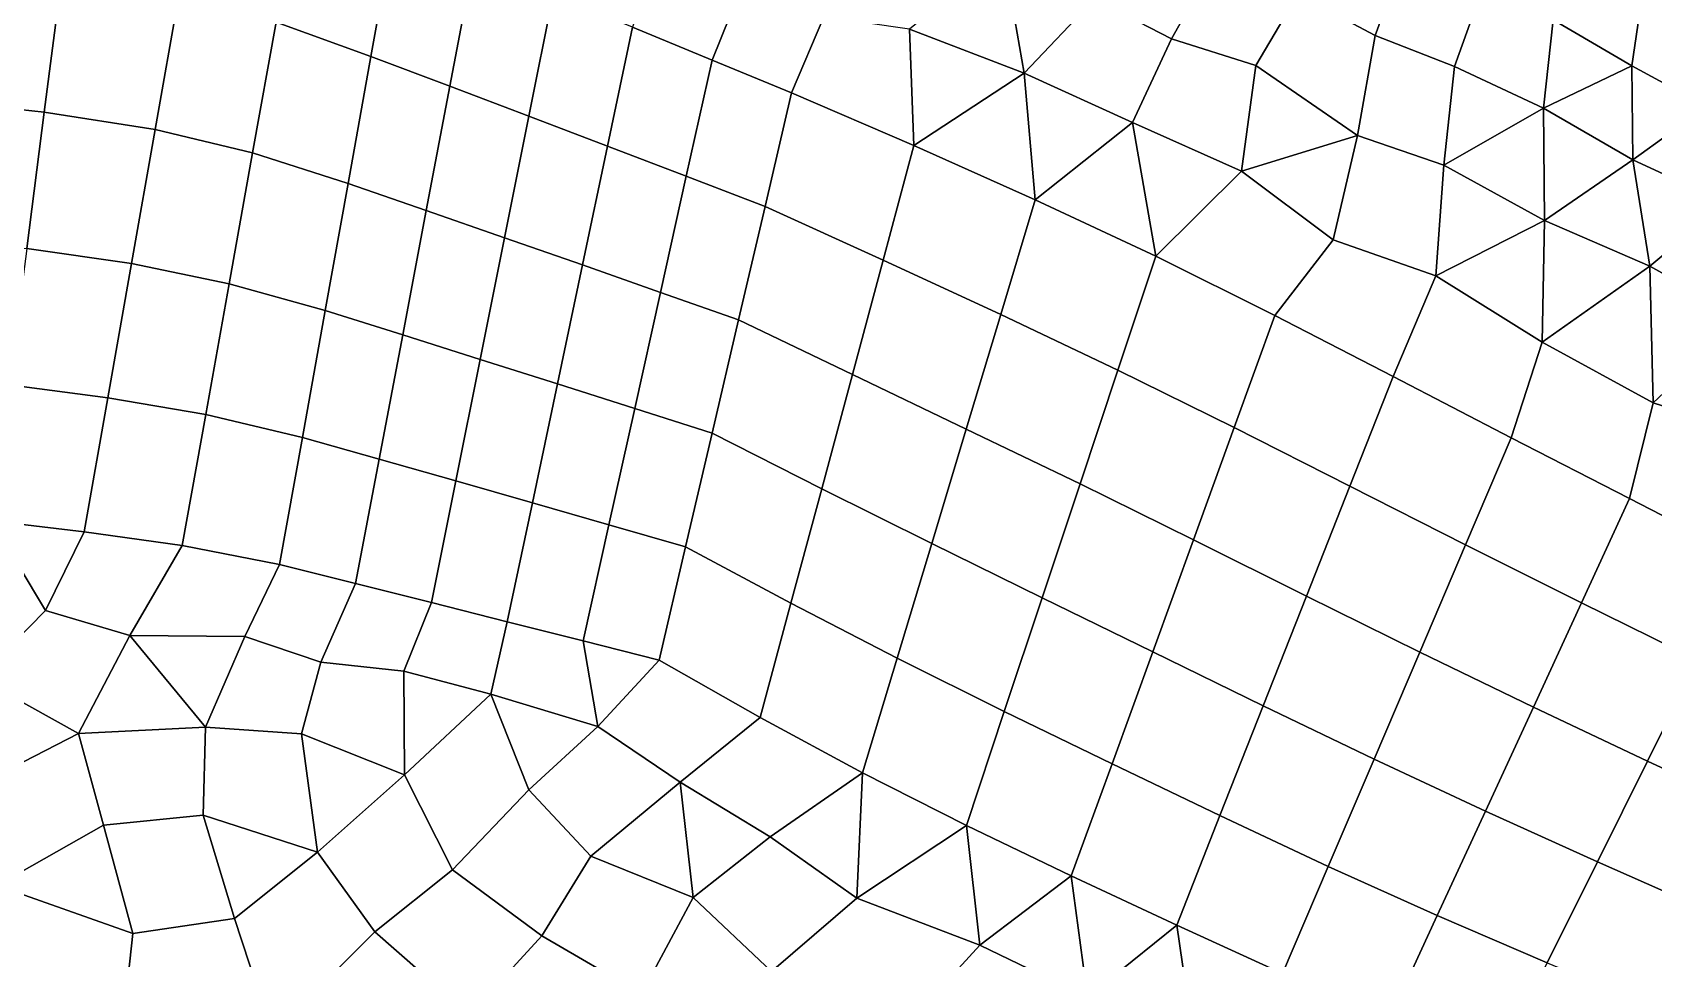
# Model space of a CAD drawing. Extents: x 391089 to 406232, y 6461839 to 6471033.
# Drawn here: x 402151.9 to 402338.6, y 6469594.2 to 6469700.9 of the extents above; entities that cross this region are included whole.
import ezdxf

# ---------------------------------------------------------------- set-up
doc = ezdxf.new("R2010")
doc.units = 0
doc.layers.add('MESH_ELEMS', color=18, linetype='CONTINUOUS')
doc.layers.add('MESH_NODES', color=18, linetype='CONTINUOUS')

msp = doc.modelspace()

# ---------------------------------------------------------------- linework, layer by layer
at = {"layer": 'MESH_ELEMS', "color": 178}
for points in [[(402193.516, 6469712.72, -0.02), (402182.64, 6469717.11, 1.043), (402179.94, 6469702.04, -0.006), (402190.88, 6469698.09, -0.006)], [(402202.69, 6469708.98, -0.019), (402193.516, 6469712.72, -0.02), (402190.88, 6469698.09, -0.006), (402199.97, 6469694.67, -0.006)], [(402283.086, 6469700.14, 1.097), (402288.217, 6469709.21, 1.071), (402278.628, 6469712.44, 1.051), (402274.25, 6469704.73, 1.093)], [(402309.612, 6469708.79, 1.072), (402301.978, 6469713.97, 1.037), (402297.666, 6469705.29, 1.021), (402306.572, 6469700.5, 0.963)], [(402327.083, 6469702.33, 0.97), (402336.136, 6469697, 0.997), (402337.522, 6469706.42, 1.016), (402328.7, 6469710.51, 0.939)], [(402155.274, 6469707.36, -0.007), (402141.707, 6469708.87, -0.005), (402140.395, 6469693.08), (402153.244, 6469691.67, 0)], [(402211.861, 6469705.24, 0.802), (402202.69, 6469708.98, -0.019), (402199.97, 6469694.67, -0.006), (402209.056, 6469691.23, -0.005)], [(402221.024, 6469701.47, 0.99), (402230.177, 6469697.68, 1.113), (402233.3, 6469705.41, 0.773), (402223.667, 6469709.3, 0.877)], [(402263.714, 6469710.04, 1.032), (402252.927, 6469701.23, 0.995), (402266.144, 6469696.16, 1.096), (402263.714, 6469710.04, 1.032)], [(402266.144, 6469696.16, 1.096), (402274.25, 6469704.73, 1.093), (402263.714, 6469710.04, 1.032), (402266.144, 6469696.16, 1.096)], [(402292.831, 6469697.05, 1.002), (402297.666, 6469705.29, 1.021), (402288.217, 6469709.21, 1.071), (402283.086, 6469700.14, 1.097)], [(402318.535, 6469704.87, 0.962), (402309.612, 6469708.79, 1.072), (402306.572, 6469700.5, 0.963), (402315.698, 6469696.95, 1.026)], [(402168.738, 6469705.16, -0.007), (402155.274, 6469707.36, -0.007), (402153.244, 6469691.67, 0), (402166.013, 6469689.7, 0)], [(402179.94, 6469702.04, -0.006), (402168.738, 6469705.16, -0.007), (402166.013, 6469689.7, 0), (402177.24, 6469686.98, 0)], [(402221.024, 6469701.47, 0.99), (402211.861, 6469705.24, 0.802), (402209.056, 6469691.23, -0.005), (402218.135, 6469687.77, -0.004)], [(402239.327, 6469693.89, -0.014), (402243.056, 6469702.66, 0.861), (402233.3, 6469705.41, 0.773), (402230.177, 6469697.68, 1.113)], [(402306.572, 6469700.5, 0.963), (402297.666, 6469705.29, 1.021), (402292.831, 6469697.05, 1.002), (402304.548, 6469688.98, 0.945)], [(402315.698, 6469696.95, 1.026), (402325.957, 6469692.14, 1.102), (402327.083, 6469702.33, 0.97), (402318.535, 6469704.87, 0.962)], [(402336.136, 6469697, 0.997), (402344.797, 6469692.32, 1.036), (402345.495, 6469702.08, 0.956), (402337.522, 6469706.42, 1.016)], [(402278.614, 6469690.49, 1.049), (402283.086, 6469700.14, 1.097), (402274.25, 6469704.73, 1.093), (402266.144, 6469696.16, 1.096)], [(402190.88, 6469698.09, -0.006), (402179.94, 6469702.04, -0.006), (402177.24, 6469686.98, 0), (402188.245, 6469683.47, 0)], [(402230.177, 6469697.68, 1.113), (402221.024, 6469701.47, 0.99), (402218.135, 6469687.77, -0.004), (402227.207, 6469684.3, -0.004)], [(402239.327, 6469693.89, -0.014), (402253.406, 6469687.83, -0.012), (402252.927, 6469701.23, 0.995), (402243.056, 6469702.66, 0.861)], [(402253.406, 6469687.83, -0.012), (402266.144, 6469696.16, 1.096), (402252.927, 6469701.23, 0.995), (402253.406, 6469687.83, -0.012)], [(402325.957, 6469692.14, 1.102), (402336.136, 6469697, 0.997), (402327.083, 6469702.33, 0.97), (402325.957, 6469692.14, 1.102)], [(402278.614, 6469690.49, 1.049), (402291.172, 6469684.9, 1.022), (402292.831, 6469697.05, 1.002), (402283.086, 6469700.14, 1.097)], [(402315.698, 6469696.95, 1.026), (402306.572, 6469700.5, 0.963), (402304.548, 6469688.98, 0.945), (402314.461, 6469685.57, 1.122)], [(402199.97, 6469694.67, -0.006), (402190.88, 6469698.09, -0.006), (402188.245, 6469683.47, 0), (402197.251, 6469680.35, 0)], [(402239.327, 6469693.89, -0.014), (402230.177, 6469697.68, 1.113), (402227.207, 6469684.3, -0.004), (402236.275, 6469680.82, -0.004)], [(402253.406, 6469687.83, -0.012), (402267.405, 6469681.59, -0.011), (402266.144, 6469696.16, 1.096), (402253.406, 6469687.83, -0.012)], [(402266.144, 6469696.16, 1.096), (402267.405, 6469681.59, -0.011), (402278.614, 6469690.49, 1.049), (402266.144, 6469696.16, 1.096)], [(402304.548, 6469688.98, 0.945), (402292.831, 6469697.05, 1.002), (402291.172, 6469684.9, 1.022), (402304.548, 6469688.98, 0.945)], [(402314.461, 6469685.57, 1.122), (402325.957, 6469692.14, 1.102), (402315.698, 6469696.95, 1.026), (402314.461, 6469685.57, 1.122)], [(402336.256, 6469686.18, 1.212), (402336.136, 6469697, 0.997), (402325.957, 6469692.14, 1.102), (402336.256, 6469686.18, 1.212)], [(402344.797, 6469692.32, 1.036), (402336.136, 6469697, 0.997), (402336.256, 6469686.18, 1.212), (402344.797, 6469692.32, 1.036)], [(402209.056, 6469691.23, -0.005), (402199.97, 6469694.67, -0.006), (402197.251, 6469680.35, 0), (402206.251, 6469677.22, 0)], [(402253.406, 6469687.83, -0.012), (402239.327, 6469693.89, -0.014), (402236.275, 6469680.82, -0.004), (402249.871, 6469674.65, -0.003)], [(402153.244, 6469691.67, 0), (402140.395, 6469693.08), (402139.084, 6469677.3, 0), (402151.215, 6469675.98, 0)], [(402314.461, 6469685.57, 1.122), (402326.077, 6469679.21, 1.285), (402325.957, 6469692.14, 1.102), (402314.461, 6469685.57, 1.122)], [(402326.077, 6469679.21, 1.285), (402336.256, 6469686.18, 1.212), (402325.957, 6469692.14, 1.102), (402326.077, 6469679.21, 1.285)], [(402344.797, 6469692.32, 1.036), (402336.256, 6469686.18, 1.212), (402346.985, 6469681.22, 1.223), (402344.797, 6469692.32, 1.036)], [(402166.013, 6469689.7, 0), (402153.244, 6469691.67, 0), (402151.215, 6469675.98, 0), (402163.287, 6469674.24, 0)], [(402218.135, 6469687.77, -0.004), (402209.056, 6469691.23, -0.005), (402206.251, 6469677.22, 0), (402215.246, 6469674.08, 0)], [(402267.405, 6469681.59, -0.011), (402281.289, 6469675.09, 1.111), (402278.614, 6469690.49, 1.049), (402267.405, 6469681.59, -0.011)], [(402291.172, 6469684.9, 1.022), (402278.614, 6469690.49, 1.049), (402281.289, 6469675.09, 1.111), (402291.172, 6469684.9, 1.022)], [(402177.24, 6469686.98, 0), (402166.013, 6469689.7, 0), (402163.287, 6469674.24, 0), (402174.541, 6469671.91, 0)], [(402304.548, 6469688.98, 0.945), (402291.172, 6469684.9, 1.022), (402301.717, 6469676.99, 1.059), (402304.548, 6469688.98, 0.945)], [(402301.717, 6469676.99, 1.059), (402313.57, 6469672.84, 1.032), (402314.461, 6469685.57, 1.122), (402304.548, 6469688.98, 0.945)], [(402188.245, 6469683.47, 0), (402177.24, 6469686.98, 0), (402174.541, 6469671.91, 0), (402185.61, 6469668.84)], [(402227.207, 6469684.3, -0.004), (402218.135, 6469687.77, -0.004), (402215.246, 6469674.08, 0), (402224.236, 6469670.92, 0)], [(402267.405, 6469681.59, -0.011), (402253.406, 6469687.83, -0.012), (402249.871, 6469674.65, -0.003), (402263.429, 6469668.38, -0.002)], [(402338.217, 6469673.96, 1.274), (402336.256, 6469686.18, 1.212), (402326.077, 6469679.21, 1.285), (402338.217, 6469673.96, 1.274)], [(402336.256, 6469686.18, 1.212), (402338.217, 6469673.96, 1.274), (402346.985, 6469681.22, 1.223), (402336.256, 6469686.18, 1.212)], [(402236.275, 6469680.82, -0.004), (402227.207, 6469684.3, -0.004), (402224.236, 6469670.92, 0), (402233.223, 6469667.75, 0)], [(402295.008, 6469668.26, 1.059), (402301.717, 6469676.99, 1.059), (402291.172, 6469684.9, 1.022), (402281.289, 6469675.09, 1.111)], [(402313.57, 6469672.84, 1.032), (402326.077, 6469679.21, 1.285), (402314.461, 6469685.57, 1.122), (402313.57, 6469672.84, 1.032)], [(402197.251, 6469680.35, 0), (402188.245, 6469683.47, 0), (402185.61, 6469668.84), (402194.532, 6469666.04)], [(402249.871, 6469674.65, -0.003), (402236.275, 6469680.82, -0.004), (402233.223, 6469667.75, 0), (402246.337, 6469661.48, 0)], [(402281.289, 6469675.09, 1.111), (402267.405, 6469681.59, -0.011), (402263.429, 6469668.38, -0.002), (402276.928, 6469661.98, -0.002)], [(402348.98, 6469667.97, 1.138), (402354.782, 6469675.68, 1.058), (402346.985, 6469681.22, 1.223), (402338.217, 6469673.96, 1.274)], [(402206.251, 6469677.22, 0), (402197.251, 6469680.35, 0), (402194.532, 6469666.04), (402203.446, 6469663.21, 0)], [(402313.57, 6469672.84, 1.032), (402325.822, 6469665.19, 1.145), (402326.077, 6469679.21, 1.285), (402313.57, 6469672.84, 1.032)], [(402338.217, 6469673.96, 1.274), (402326.077, 6469679.21, 1.285), (402325.822, 6469665.19, 1.145), (402338.217, 6469673.96, 1.274)], [(402215.246, 6469674.08, 0), (402206.251, 6469677.22, 0), (402203.446, 6469663.21, 0), (402212.357, 6469660.38)], [(402301.717, 6469676.99, 1.059), (402295.008, 6469668.26, 1.059), (402308.628, 6469661.23, 1.207), (402313.57, 6469672.84, 1.032)], [(402163.287, 6469674.24, 0), (402151.215, 6469675.98, 0), (402149.186, 6469660.29, 0.006), (402160.561, 6469658.79, 0.005)], [(402295.008, 6469668.26, 1.059), (402281.289, 6469675.09, 1.111), (402276.928, 6469661.98, -0.002), (402290.319, 6469655.35, -0.003)], [(402174.541, 6469671.91, 0), (402163.287, 6469674.24, 0), (402160.561, 6469658.79, 0.005), (402171.841, 6469656.84, 0.004)], [(402224.236, 6469670.92, 0), (402215.246, 6469674.08, 0), (402212.357, 6469660.38), (402221.265, 6469657.53)], [(402263.429, 6469668.38, -0.002), (402249.871, 6469674.65, -0.003), (402246.337, 6469661.48, 0), (402259.453, 6469655.18, 0)], [(402338.587, 6469658.22, 1.184), (402338.217, 6469673.96, 1.274), (402325.822, 6469665.19, 1.145), (402338.587, 6469658.22, 1.184)], [(402338.587, 6469658.22, 1.184), (402348.98, 6469667.97, 1.138), (402338.217, 6469673.96, 1.274), (402338.587, 6469658.22, 1.184)], [(402185.61, 6469668.84), (402174.541, 6469671.91, 0), (402171.841, 6469656.84, 0.004), (402182.974, 6469654.21, 0.003)], [(402308.628, 6469661.23, 1.207), (402322.238, 6469654.18, 1.154), (402325.822, 6469665.19, 1.145), (402313.57, 6469672.84, 1.032)], [(402233.223, 6469667.75, 0), (402224.236, 6469670.92, 0), (402221.265, 6469657.53), (402230.171, 6469654.69, 0)], [(402194.532, 6469666.04), (402185.61, 6469668.84), (402182.974, 6469654.21, 0.003), (402191.812, 6469651.72, 0.002)], [(402246.337, 6469661.48, 0), (402233.223, 6469667.75, 0), (402230.171, 6469654.69, 0), (402242.802, 6469648.3)], [(402276.928, 6469661.98, -0.002), (402263.429, 6469668.38, -0.002), (402259.453, 6469655.18, 0), (402272.567, 6469648.87)], [(402308.628, 6469661.23, 1.207), (402295.008, 6469668.26, 1.059), (402290.319, 6469655.35, -0.003), (402303.643, 6469648.59, -0.003)], [(402348.98, 6469667.97, 1.138), (402338.587, 6469658.22, 1.184), (402350.685, 6469654.33, 1.224), (402348.98, 6469667.97, 1.138)], [(402203.446, 6469663.21, 0), (402194.532, 6469666.04), (402191.812, 6469651.72, 0.002), (402200.641, 6469649.2, 0.001)], [(402322.238, 6469654.18, 1.154), (402335.869, 6469647.17, 1.266), (402338.587, 6469658.22, 1.184), (402325.822, 6469665.19, 1.145)], [(402212.357, 6469660.38), (402203.446, 6469663.21, 0), (402200.641, 6469649.2, 0.001), (402209.469, 6469646.68)], [(402290.319, 6469655.35, -0.003), (402276.928, 6469661.98, -0.002), (402272.567, 6469648.87), (402285.63, 6469642.44)], [(402160.561, 6469658.79, 0.005), (402149.186, 6469660.29, 0.006), (402147.156, 6469644.6, 1.599), (402157.835, 6469643.33, 0.016)], [(402221.265, 6469657.53), (402212.357, 6469660.38), (402209.469, 6469646.68), (402218.294, 6469644.15)], [(402259.453, 6469655.18, 0), (402246.337, 6469661.48, 0), (402242.802, 6469648.3), (402255.477, 6469641.98)], [(402322.238, 6469654.18, 1.154), (402308.628, 6469661.23, 1.207), (402303.643, 6469648.59, -0.003), (402316.97, 6469641.84, -0.002)], [(402171.841, 6469656.84, 0.004), (402160.561, 6469658.79, 0.005), (402157.835, 6469643.33, 0.016), (402169.141, 6469641.77, 1.814)], [(402335.869, 6469647.17, 1.266), (402349.501, 6469640.17, 1.258), (402350.685, 6469654.33, 1.224), (402338.587, 6469658.22, 1.184)], [(402182.974, 6469654.21, 0.003), (402171.841, 6469656.84, 0.004), (402169.141, 6469641.77, 1.814), (402180.339, 6469639.58, 0.01)], [(402230.171, 6469654.69, 0), (402221.265, 6469657.53), (402218.294, 6469644.15), (402227.119, 6469641.62)], [(402242.802, 6469648.3), (402230.171, 6469654.69, 0), (402227.119, 6469641.62), (402239.268, 6469635.13, 0)], [(402272.567, 6469648.87), (402259.453, 6469655.18, 0), (402255.477, 6469641.98), (402268.207, 6469635.75)], [(402303.643, 6469648.59, -0.003), (402290.319, 6469655.35, -0.003), (402285.63, 6469642.44), (402298.658, 6469635.95)], [(402191.812, 6469651.72, 0.002), (402182.974, 6469654.21, 0.003), (402180.339, 6469639.58, 0.01), (402189.093, 6469637.41, 0.008)], [(402335.869, 6469647.17, 1.266), (402322.238, 6469654.18, 1.154), (402316.97, 6469641.84, -0.002), (402330.335, 6469635.17, -0.002)], [(402200.641, 6469649.2, 0.001), (402191.812, 6469651.72, 0.002), (402189.093, 6469637.41, 0.008), (402197.836, 6469635.2, 0.007)], [(402209.469, 6469646.68), (402200.641, 6469649.2, 0.001), (402197.836, 6469635.2, 0.007), (402206.58, 6469632.98, 0.006)], [(402285.63, 6469642.44), (402272.567, 6469648.87), (402268.207, 6469635.75), (402280.94, 6469629.53)], [(402255.477, 6469641.98), (402242.802, 6469648.3), (402239.268, 6469635.13, 0), (402251.501, 6469628.78, 0)], [(402316.97, 6469641.84, -0.002), (402303.643, 6469648.59, -0.003), (402298.658, 6469635.95), (402311.703, 6469629.5)], [(402349.501, 6469640.17, 1.258), (402335.869, 6469647.17, 1.266), (402330.335, 6469635.17, -0.002), (402343.725, 6469628.55, -0.001)], [(402218.294, 6469644.15), (402209.469, 6469646.68), (402206.58, 6469632.98, 0.006), (402215.324, 6469630.77, 0.004)], [(402137.044, 6469634.89, 1.185), (402145.697, 6469626.47, 1.079), (402153.373, 6469634.28, 1.429), (402147.156, 6469644.6, 1.599)], [(402153.373, 6469634.28, 1.429), (402157.835, 6469643.33, 0.016), (402147.156, 6469644.6, 1.599), (402153.373, 6469634.28, 1.429)], [(402163.105, 6469631.42, 1.516), (402169.141, 6469641.77, 1.814), (402157.835, 6469643.33, 0.016), (402153.373, 6469634.28, 1.429)], [(402227.119, 6469641.62), (402218.294, 6469644.15), (402215.324, 6469630.77, 0.004), (402224.067, 6469628.55, 0.003)], [(402176.337, 6469631.3, 1.647), (402180.339, 6469639.58, 0.01), (402169.141, 6469641.77, 1.814), (402163.105, 6469631.42, 1.516)], [(402239.268, 6469635.13, 0), (402227.119, 6469641.62), (402224.067, 6469628.55, 0.003), (402235.734, 6469621.95, 1.646)], [(402268.207, 6469635.75), (402255.477, 6469641.98), (402251.501, 6469628.78, 0), (402263.846, 6469622.64, 0)], [(402298.658, 6469635.95), (402285.63, 6469642.44), (402280.94, 6469629.53), (402293.673, 6469623.31)], [(402330.335, 6469635.17, -0.002), (402316.97, 6469641.84, -0.002), (402311.703, 6469629.5), (402324.8, 6469623.16, 0)], [(402185.099, 6469628.34, 1.769), (402189.093, 6469637.41, 0.008), (402180.339, 6469639.58, 0.01), (402176.337, 6469631.3, 1.647)], [(402194.656, 6469627.29, 2.078), (402197.836, 6469635.2, 0.007), (402189.093, 6469637.41, 0.008), (402185.099, 6469628.34, 1.769)], [(402280.94, 6469629.53), (402268.207, 6469635.75), (402263.846, 6469622.64, 0), (402276.251, 6469616.62, 0)], [(402311.703, 6469629.5), (402298.658, 6469635.95), (402293.673, 6469623.31), (402306.436, 6469617.16)], [(402157.176, 6469620.11, 1.023), (402163.105, 6469631.42, 1.516), (402153.373, 6469634.28, 1.429), (402145.697, 6469626.47, 1.079)], [(402206.58, 6469632.98, 0.006), (402197.836, 6469635.2, 0.007), (402194.656, 6469627.29, 2.078), (402204.671, 6469624.64, 2.113)], [(402251.501, 6469628.78, 0), (402239.268, 6469635.13, 0), (402235.734, 6469621.95, 1.646), (402247.524, 6469615.58, 0.002)], [(402343.725, 6469628.55, -0.001), (402330.335, 6469635.17, -0.002), (402324.8, 6469623.16, 0), (402337.948, 6469616.94)], [(402215.324, 6469630.77, 0.004), (402206.58, 6469632.98, 0.006), (402204.671, 6469624.64, 2.113), (402217.016, 6469620.92, 1.78)], [(402163.105, 6469631.42, 1.516), (402157.176, 6469620.11, 1.023), (402171.828, 6469620.84, 1.444), (402163.105, 6469631.42, 1.516)], [(402163.105, 6469631.42, 1.516), (402171.828, 6469620.84, 1.444), (402176.337, 6469631.3, 1.647), (402163.105, 6469631.42, 1.516)], [(402182.883, 6469620.06, 1.751), (402185.099, 6469628.34, 1.769), (402176.337, 6469631.3, 1.647), (402171.828, 6469620.84, 1.444)], [(402217.016, 6469620.92, 1.78), (402224.067, 6469628.55, 0.003), (402215.324, 6469630.77, 0.004), (402217.016, 6469620.92, 1.78)], [(402194.656, 6469627.29, 2.078), (402185.099, 6469628.34, 1.769), (402182.883, 6469620.06, 1.751), (402194.742, 6469615.36, 1.556)], [(402224.067, 6469628.55, 0.003), (402217.016, 6469620.92, 1.78), (402226.505, 6469614.52, 1.816), (402235.734, 6469621.95, 1.646)], [(402263.846, 6469622.64, 0), (402251.501, 6469628.78, 0), (402247.524, 6469615.58, 0.002), (402259.485, 6469609.53, 0.001)], [(402293.673, 6469623.31), (402280.94, 6469629.53), (402276.251, 6469616.62, 0), (402288.688, 6469610.67, 0)], [(402324.8, 6469623.16, 0), (402311.703, 6469629.5), (402306.436, 6469617.16), (402319.266, 6469611.15)], [(402357.132, 6469621.98, -0.001), (402343.725, 6469628.55, -0.001), (402337.948, 6469616.94), (402351.131, 6469610.81)], [(402145.697, 6469626.47, 1.079), (402143.193, 6469612.92, 0.948), (402157.176, 6469620.11, 1.023), (402145.697, 6469626.47, 1.079)], [(402194.656, 6469627.29, 2.078), (402194.742, 6469615.36, 1.556), (402204.671, 6469624.64, 2.113), (402194.656, 6469627.29, 2.078)], [(402209.047, 6469613.63, 1.884), (402204.671, 6469624.64, 2.113), (402194.742, 6469615.36, 1.556), (402200.256, 6469604.4, 1.416)], [(402217.016, 6469620.92, 1.78), (402204.671, 6469624.64, 2.113), (402209.047, 6469613.63, 1.884), (402217.016, 6469620.92, 1.78)], [(402276.251, 6469616.62, 0), (402263.846, 6469622.64, 0), (402259.485, 6469609.53, 0.001), (402271.562, 6469603.71, 0.001)], [(402306.436, 6469617.16), (402293.673, 6469623.31), (402288.688, 6469610.67, 0), (402301.169, 6469604.81, 0)], [(402337.948, 6469616.94), (402324.8, 6469623.16, 0), (402319.266, 6469611.15), (402332.172, 6469605.32)], [(402171.828, 6469620.84, 1.444), (402157.176, 6469620.11, 1.023), (402160.081, 6469609.55, 0.989), (402171.564, 6469610.72, 1.451)], [(402171.564, 6469610.72, 1.451), (402184.708, 6469606.45, 1.586), (402182.883, 6469620.06, 1.751), (402171.828, 6469620.84, 1.444)], [(402216.215, 6469605.97, 1.617), (402226.505, 6469614.52, 1.816), (402217.016, 6469620.92, 1.78), (402209.047, 6469613.63, 1.884)], [(402236.85, 6469608.21, 0.997), (402247.524, 6469615.58, 0.002), (402235.734, 6469621.95, 1.646), (402226.505, 6469614.52, 1.816)], [(402143.193, 6469612.92, 0.948), (402147.759, 6469602.59, 1.295), (402160.081, 6469609.55, 0.989), (402157.176, 6469620.11, 1.023)], [(402182.883, 6469620.06, 1.751), (402184.708, 6469606.45, 1.586), (402194.742, 6469615.36, 1.556), (402182.883, 6469620.06, 1.751)], [(402319.266, 6469611.15), (402306.436, 6469617.16), (402301.169, 6469604.81, 0), (402313.731, 6469599.14, 0)], [(402200.256, 6469604.4, 1.416), (402194.742, 6469615.36, 1.556), (402184.708, 6469606.45, 1.586), (402191.335, 6469597.26, 1.451)], [(402236.85, 6469608.21, 0.997), (402246.847, 6469601.13, 0.995), (402247.524, 6469615.58, 0.002), (402236.85, 6469608.21, 0.997)], [(402259.485, 6469609.53, 0.001), (402247.524, 6469615.58, 0.002), (402246.847, 6469601.13, 0.995), (402259.485, 6469609.53, 0.001)], [(402288.688, 6469610.67, 0), (402276.251, 6469616.62, 0), (402271.562, 6469603.71, 0.001), (402283.703, 6469598.03, 0.792)], [(402351.131, 6469610.81), (402337.948, 6469616.94), (402332.172, 6469605.32), (402345.13, 6469599.63)], [(402210.565, 6469596.81, 1.492), (402216.215, 6469605.97, 1.617), (402209.047, 6469613.63, 1.884), (402200.256, 6469604.4, 1.416)], [(402227.999, 6469601.21, 0.724), (402226.505, 6469614.52, 1.816), (402216.215, 6469605.97, 1.617), (402227.999, 6469601.21, 0.724)], [(402226.505, 6469614.52, 1.816), (402227.999, 6469601.21, 0.724), (402236.85, 6469608.21, 0.997), (402226.505, 6469614.52, 1.816)], [(402171.564, 6469610.72, 1.451), (402160.081, 6469609.55, 0.989), (402163.455, 6469597.06, 1.27), (402175.173, 6469598.8, 1.421)], [(402175.173, 6469598.8, 1.421), (402184.708, 6469606.45, 1.586), (402171.564, 6469610.72, 1.451), (402175.173, 6469598.8, 1.421)], [(402301.169, 6469604.81, 0), (402288.688, 6469610.67, 0), (402283.703, 6469598.03, 0.792), (402295.902, 6469592.47, 0.002)], [(402332.172, 6469605.32), (402319.266, 6469611.15), (402313.731, 6469599.14, 0), (402326.396, 6469593.71, 0.001)], [(402160.081, 6469609.55, 0.989), (402147.759, 6469602.59, 1.295), (402163.455, 6469597.06, 1.27), (402160.081, 6469609.55, 0.989)], [(402237.026, 6469592.7, 1.079), (402246.847, 6469601.13, 0.995), (402236.85, 6469608.21, 0.997), (402227.999, 6469601.21, 0.724)], [(402246.847, 6469601.13, 0.995), (402261.022, 6469595.74, 1.793), (402259.485, 6469609.53, 0.001), (402246.847, 6469601.13, 0.995)], [(402261.022, 6469595.74, 1.793), (402271.562, 6469603.71, 0.001), (402259.485, 6469609.53, 0.001), (402261.022, 6469595.74, 1.793)], [(402191.335, 6469597.26, 1.451), (402184.708, 6469606.45, 1.586), (402175.173, 6469598.8, 1.421), (402179.552, 6469585.48, 1.197)], [(402210.565, 6469596.81, 1.492), (402222.054, 6469590.14, 1.545), (402227.999, 6469601.21, 0.724), (402216.215, 6469605.97, 1.617)], [(402200.256, 6469604.4, 1.416), (402191.335, 6469597.26, 1.451), (402202.244, 6469587.71, 1.433), (402210.565, 6469596.81, 1.492)], [(402313.731, 6469599.14, 0), (402301.169, 6469604.81, 0), (402295.902, 6469592.47, 0.002), (402308.196, 6469587.13, 0.002)], [(402345.13, 6469599.63), (402332.172, 6469605.32), (402326.396, 6469593.71, 0.001), (402339.129, 6469588.45, 0)], [(402148.046, 6469587.51, 1.952), (402162.142, 6469585.05, 1.789), (402163.455, 6469597.06, 1.27), (402147.759, 6469602.59, 1.295)], [(402273.425, 6469589.74, 1.211), (402271.562, 6469603.71, 0.001), (402261.022, 6469595.74, 1.793), (402273.425, 6469589.74, 1.211)], [(402283.703, 6469598.03, 0.792), (402271.562, 6469603.71, 0.001), (402273.425, 6469589.74, 1.211), (402283.703, 6469598.03, 0.792)], [(402222.054, 6469590.14, 1.545), (402237.026, 6469592.7, 1.079), (402227.999, 6469601.21, 0.724), (402222.054, 6469590.14, 1.545)], [(402251.584, 6469585.41, 1.922), (402261.022, 6469595.74, 1.793), (402246.847, 6469601.13, 0.995), (402237.026, 6469592.7, 1.079)], [(402162.142, 6469585.05, 1.789), (402179.552, 6469585.48, 1.197), (402175.173, 6469598.8, 1.421), (402163.455, 6469597.06, 1.27)], [(402326.396, 6469593.71, 0.001), (402313.731, 6469599.14, 0), (402308.196, 6469587.13, 0.002), (402320.62, 6469582.1, 0.003)], [(402192.972, 6469579.04, 1.187), (402202.244, 6469587.71, 1.433), (402191.335, 6469597.26, 1.451), (402179.552, 6469585.48, 1.197)], [(402212.865, 6469579.87, 1.53), (402222.054, 6469590.14, 1.545), (402210.565, 6469596.81, 1.492), (402202.244, 6469587.71, 1.433)], [(402283.703, 6469598.03, 0.792), (402273.425, 6469589.74, 1.211), (402285.728, 6469584.3, 1.016), (402283.703, 6469598.03, 0.792)], [(402285.728, 6469584.3, 1.016), (402295.902, 6469592.47, 0.002), (402283.703, 6469598.03, 0.792), (402285.728, 6469584.3, 1.016)], [(402262.939, 6469581.05, 1.558), (402273.425, 6469589.74, 1.211), (402261.022, 6469595.74, 1.793), (402251.584, 6469585.41, 1.922)]]:
    msp.add_3dface(points, dxfattribs=at)
at = {"layer": 'MESH_NODES', "color": 18}
for p in [(402283.086, 6469700.14, 1.097), (402306.572, 6469700.5, 0.963), (402190.88, 6469698.09, -0.006), (402230.177, 6469697.68, 1.113), (402266.144, 6469696.16, 1.096), (402292.831, 6469697.05, 1.002), (402315.698, 6469696.95, 1.026), (402336.136, 6469697, 0.997), (402199.97, 6469694.67, -0.006), (402239.327, 6469693.89, -0.014), (402325.957, 6469692.14, 1.102), (402153.244, 6469691.67, 0), (402209.056, 6469691.23, -0.005), (402278.614, 6469690.49, 1.049), (402166.013, 6469689.7, 0), (402304.548, 6469688.98, 0.945), (402177.24, 6469686.98, 0), (402218.135, 6469687.77, -0.004), (402253.406, 6469687.83, -0.012), (402336.256, 6469686.18, 1.212), (402227.207, 6469684.3, -0.004), (402291.172, 6469684.9, 1.022), (402314.461, 6469685.57, 1.122), (402188.245, 6469683.47, 0), (402236.275, 6469680.82, -0.004), (402267.405, 6469681.59, -0.011), (402197.251, 6469680.35, 0), (402326.077, 6469679.21, 1.285), (402206.251, 6469677.22, 0), (402301.717, 6469676.99, 1.059), (402281.289, 6469675.09, 1.111), (402163.287, 6469674.24, 0), (402215.246, 6469674.08, 0), (402249.871, 6469674.65, -0.003), (402338.217, 6469673.96, 1.274), (402174.541, 6469671.91, 0), (402313.57, 6469672.84, 1.032), (402224.236, 6469670.92, 0), (402185.61, 6469668.84), (402233.223, 6469667.75, 0), (402263.429, 6469668.38, -0.002), (402295.008, 6469668.26, 1.059), (402194.532, 6469666.04), (402325.822, 6469665.19, 1.145), (402203.446, 6469663.21, 0), (402276.928, 6469661.98, -0.002), (402212.357, 6469660.38), (402246.337, 6469661.48, 0), (402308.628, 6469661.23, 1.207), (402160.561, 6469658.79, 0.005), (402338.587, 6469658.22, 1.184), (402171.841, 6469656.84, 0.004), (402221.265, 6469657.53), (402230.171, 6469654.69, 0), (402259.453, 6469655.18, 0), (402290.319, 6469655.35, -0.003), (402182.974, 6469654.21, 0.003), (402322.238, 6469654.18, 1.154), (402191.812, 6469651.72, 0.002), (402200.641, 6469649.2, 0.001), (402272.567, 6469648.87), (402242.802, 6469648.3), (402303.643, 6469648.59, -0.003), (402335.869, 6469647.17, 1.266), (402209.469, 6469646.68), (402157.835, 6469643.33, 0.016), (402218.294, 6469644.15), (402169.141, 6469641.77, 1.814), (402227.119, 6469641.62), (402255.477, 6469641.98), (402285.63, 6469642.44), (402316.97, 6469641.84, -0.002), (402180.339, 6469639.58, 0.01), (402189.093, 6469637.41, 0.008), (402268.207, 6469635.75), (402298.658, 6469635.95), (402153.373, 6469634.28, 1.429), (402197.836, 6469635.2, 0.007), (402239.268, 6469635.13, 0), (402330.335, 6469635.17, -0.002), (402206.58, 6469632.98, 0.006), (402163.105, 6469631.42, 1.516), (402176.337, 6469631.3, 1.647), (402215.324, 6469630.77, 0.004), (402185.099, 6469628.34, 1.769), (402224.067, 6469628.55, 0.003), (402251.501, 6469628.78, 0), (402280.94, 6469629.53), (402311.703, 6469629.5), (402194.656, 6469627.29, 2.078), (402204.671, 6469624.64, 2.113), (402263.846, 6469622.64, 0), (402293.673, 6469623.31), (402324.8, 6469623.16, 0), (402171.828, 6469620.84, 1.444), (402217.016, 6469620.92, 1.78), (402235.734, 6469621.95, 1.646), (402157.176, 6469620.11, 1.023), (402182.883, 6469620.06, 1.751), (402306.436, 6469617.16), (402194.742, 6469615.36, 1.556), (402247.524, 6469615.58, 0.002), (402276.251, 6469616.62, 0), (402337.948, 6469616.94), (402209.047, 6469613.63, 1.884), (402226.505, 6469614.52, 1.816), (402171.564, 6469610.72, 1.451), (402288.688, 6469610.67, 0), (402319.266, 6469611.15), (402160.081, 6469609.55, 0.989), (402236.85, 6469608.21, 0.997), (402259.485, 6469609.53, 0.001), (402184.708, 6469606.45, 1.586), (402216.215, 6469605.97, 1.617), (402200.256, 6469604.4, 1.416), (402301.169, 6469604.81, 0), (402332.172, 6469605.32), (402271.562, 6469603.71, 0.001), (402227.999, 6469601.21, 0.724), (402246.847, 6469601.13, 0.995), (402175.173, 6469598.8, 1.421), (402313.731, 6469599.14, 0), (402163.455, 6469597.06, 1.27), (402191.335, 6469597.26, 1.451), (402210.565, 6469596.81, 1.492), (402283.703, 6469598.03, 0.792), (402261.022, 6469595.74, 1.793)]:
    msp.add_point(p, dxfattribs=at)

doc.saveas('drawing.dxf')
